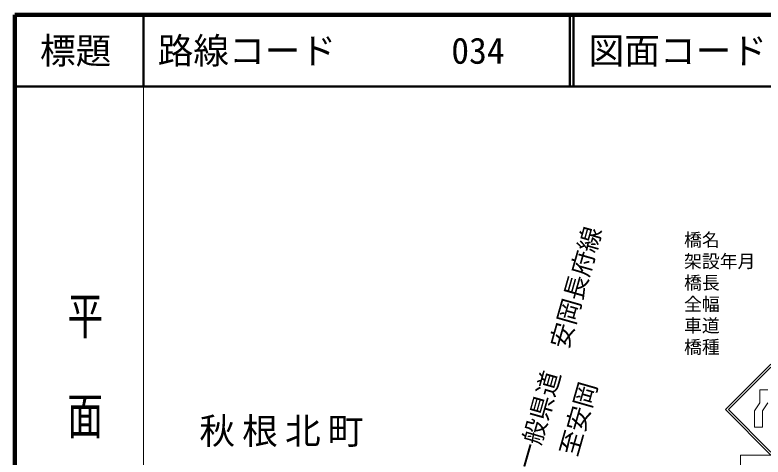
# Model space of a CAD drawing. Units: millimetres, scale not verified. Extents: x 40000 to 680000, y 20000 to 380000.
# Drawn here: x 40000 to 144828, y 318112 to 380000 of the extents above; entities that cross this region are included whole.
import ezdxf
from ezdxf.enums import TextEntityAlignment as Align

# ---------------------------------------------------------------- set-up
doc = ezdxf.new("R2010")
doc.units = ezdxf.units.MM
doc.header["$LTSCALE"] = 1000
for name, color, linetype, lineweight in [('M-BGD-HTXT', 7, 'Continuous', 13), ('M-STR-HTXT', 7, 'Continuous', 13), ('M-STR-STRC', 7, 'Continuous', 13), ('M-TTL', 2, 'Continuous', 140), ('M-TTL-BAND', 7, 'Continuous', 13), ('M-TTL-LINE', 7, 'Continuous', 50)]:
    doc.layers.add(name, color=color, linetype=linetype, lineweight=lineweight)
doc.layers.add('M-BMK-HTXT', color=7, linetype='Continuous')
doc.layers.add('M-TTL-TXT', color=7, linetype='Continuous')
doc.styles.add('@ＭＳ ゴシック', font='')
doc.styles.add('ＭＳ ゴシック', font='')
doc.styles.get('@ＭＳ ゴシック').set_extended_font_data('@MS Gothic')
doc.styles.get('ＭＳ ゴシック').set_extended_font_data('MS Gothic')

msp = doc.modelspace()

# ---------------------------------------------------------------- linework, layer by layer
at = {"layer": 'M-STR-STRC'}
for p, q in [((144377, 327501), (144377, 325709)), ((145508, 327501), (144377, 327501)), ((144377, 325709), (143623, 324578)), ((145508, 325709), (144754, 324578)), ((143623, 322315), (143623, 324578)), ((144754, 322315), (144754, 324578)), ((144754, 322315), (143623, 322315))]:
    msp.add_line(p, q, dxfattribs=at)
for points in [[(145936, 318382), (152300, 324745), (145936, 331109), (139572, 324745)], [(145936, 318806), (151876, 324745), (145936, 330685), (139997, 324745)], [(141686, 314882), (150186, 314882), (150186, 318382), (141686, 318382)]]:
    msp.add_lwpolyline(points, close=True, dxfattribs=at)
at = {"layer": 'M-TTL'}
for p, q in [((40000, 380000), (40000, 20000)), ((680000, 380000), (40000, 380000))]:
    msp.add_line(p, q, dxfattribs=at)
at = {"layer": 'M-TTL-BAND'}
msp.add_line((58000, 370000), (58000, 20000), dxfattribs=at)
at = {"layer": 'M-TTL-LINE'}
for p, q in [((58000, 380000), (58000, 370000)), ((117750, 380000), (117750, 370000)), ((118250, 380000), (118250, 370000)), ((40000, 370000), (680000, 370000))]:
    msp.add_line(p, q, dxfattribs=at)

# ---------------------------------------------------------------- texts
at = {"layer": 'M-BGD-HTXT', "style": 'ＭＳ ゴシック'}
for s, p in [('一般県道\u3000安岡長府線', (113378, 316049)), ('至安岡', (119476, 317836))]:
    msp.add_text(s, height=2566, rotation=74.07, dxfattribs=at).set_placement(p, align=Align.BOTTOM_LEFT)
at = {"layer": 'M-BMK-HTXT', "insert": (77844, 321554), "char_height": 3666, "attachment_point": 5, "style": 'ＭＳ ゴシック'}
msp.add_mtext('\\T1.2;秋根北町', dxfattribs=at)
at = {"layer": 'M-STR-HTXT', "style": 'ＭＳ ゴシック'}
for s, p in [('橋名', (133762, 348517)), ('架設年月', (133762, 345517)), ('橋長', (133762, 342517)), ('全幅', (133762, 339517)), ('車道', (133762, 336517)), ('橋種', (133762, 333517))]:
    msp.add_text(s, height=1833, dxfattribs=at).set_placement(p, align=Align.MIDDLE_LEFT)
at = {"layer": 'M-TTL-BAND', "style": '@ＭＳ ゴシック', "width": 1.4}
msp.add_text('平  面  図', height=3666, rotation=270, dxfattribs=at).set_placement((49777, 306475), align=Align.MIDDLE_RIGHT)
at = {"layer": 'M-TTL-TXT', "style": 'ＭＳ ゴシック'}
msp.add_text('標題', height=3666, dxfattribs=at).set_placement((48500, 375000), align=Align.MIDDLE_CENTER)
for s, p in [('路線コード', (60000, 375000)), ('034', (101142, 375000)), ('図面コード', (120380, 375000))]:
    msp.add_text(s, height=3666, dxfattribs=at).set_placement(p, align=Align.MIDDLE_LEFT)

doc.saveas('drawing.dxf')
